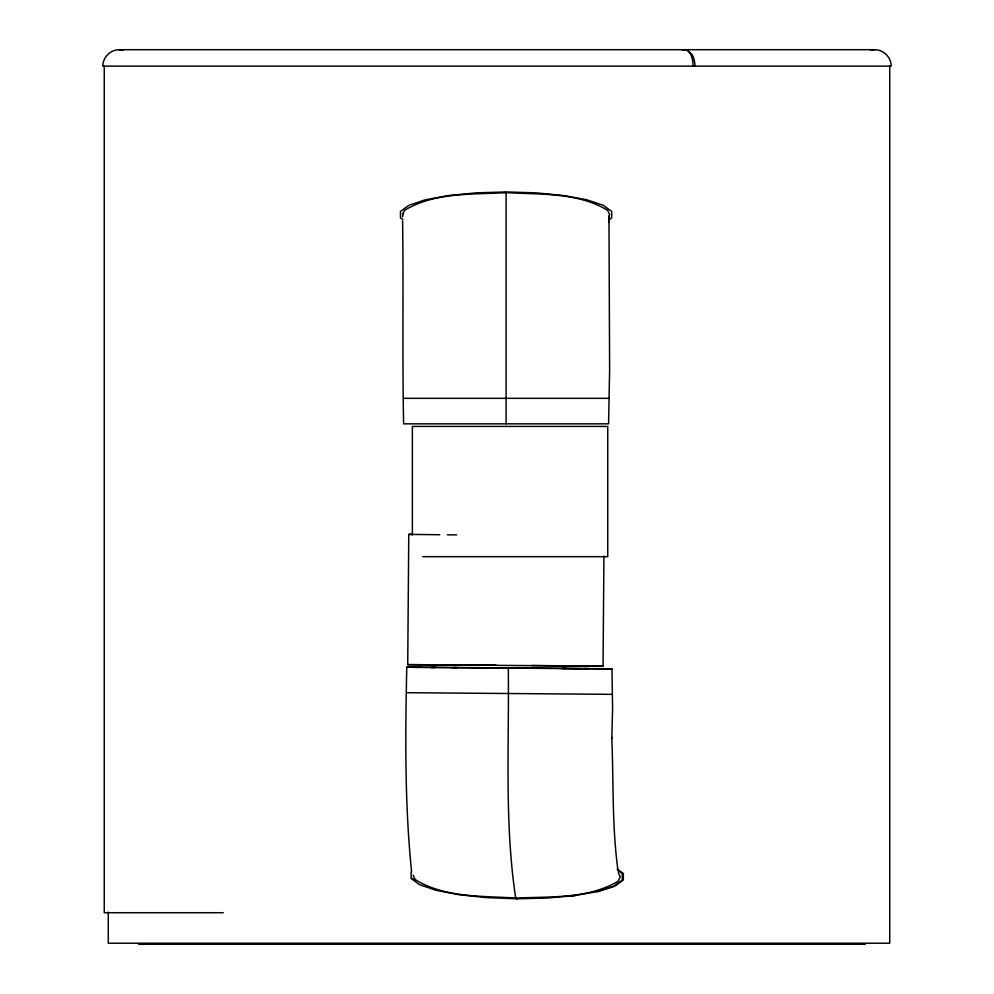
<?xml version="1.0" encoding="UTF-8"?>
<svg xmlns="http://www.w3.org/2000/svg" width="994" height="994" viewBox="0 0 994 994"><rect width="100%" height="100%" fill="white"/><g stroke="black" fill="none" stroke-linecap="round" stroke-linejoin="round"><path stroke-width="1.49" d="M436.167 667.347L406.77 667.222C405.303 735.411 404.657 803.972 411.615 871.924M603.93 556.118L603.047 666.204L407.726 664.626L408.77 534.387L412.386 534.374M411.143 871.974L411.094 878.447L419.605 884.71L435.968 890.289L458.88 894.699L486.476 897.607L516.52 898.775L546.576 898.091L574.221 895.631L598.264 891.456L614.727 886.151L623.325 880.013L623.375 873.552L617.299 869.067M508.282 668.167C509.313 744.357 504.293 821.603 515.551 897.122L516.532 898.091C550.378 896.389 588.125 899.21 618.193 881.181L620.206 876.907L618.256 872.57M618.032 870.756C611.894 826.548 613.658 781.706 611.77 737.213L611.782 738.467L612.59 708.672L611.981 668.838L598.723 668.701M402.607 221.078C403.564 288.67 402.247 356.299 403.614 423.829L608.577 423.829L609.62 370.029L608.974 218.245M608.825 221.948L609.384 215.897M402.57 216.903L403.055 213.25M608.639 216.804L609.633 214.654L607.632 210.355C577.7 192.09 539.941 194.613 506.095 192.625C472.249 194.613 434.477 192.09 404.546 210.368L402.558 214.654M609.26 219.662L611.708 217.897L611.708 211.424L603.147 205.224L586.733 199.794L563.784 195.557L536.151 192.873L506.095 191.954L476.039 192.873L448.406 195.557L425.457 199.794L409.043 205.224L400.483 211.424L400.483 217.897L402.93 219.662M597.195 891.581L613.658 886.275L622.256 880.15L622.306 873.689L617.448 870.098M682.754 50.259L684.17 49.886L682.456 50.259M119.243 49.7C110.458 49.65 102.767 57.329 102.817 66.126L891.183 66.126C891.233 57.329 883.542 49.65 874.757 49.7L119.243 49.7L123.492 50.259M870.508 50.259L874.757 49.7M412.473 667.272L420.884 667.26M406.869 692.694L611.782 694.346M611.981 668.838L597.866 668.8M516.52 898.775L517.588 898.638M566.071 896.327L575.29 895.495M407.726 664.626L496.056 665.185M403.614 398.321L608.577 398.321M422.674 556.677L607.744 556.677L607.744 426.426L412.373 426.426L412.373 534.971M223.29 912.716L104.258 912.716L104.258 66.126M138.725 944.3L865.165 944.3M431.868 667.309L457.389 667.496M561.361 668.564L582.583 668.714M603.072 668.85L452.506 667.695M531.715 665.483L603.047 666.204M454.333 667.471L510.469 667.893M510.407 667.906L566.245 668.366M439.683 534.735L408.77 534.387M447.399 534.809L456.656 534.896M583.925 668.54L603.979 668.738M563.089 668.353L588.311 668.577M430.439 667.496L455.662 667.719M414.771 667.334L434.825 667.521M406.77 667.222L420.027 667.372M516.532 898.091C482.711 895.842 444.927 898.054 415.157 879.541L413.206 875.242M412.162 878.311L414.597 880.1M889.742 66.126L889.742 943.219L108.271 943.219L108.271 912.169M506.095 192.625L506.095 423.829M693.091 66.126A16.426 8.213 90 0 0 684.878 49.7L687.587 50.259L692.035 54.508A16.488 10.039 90 0 1 694.93 66.126"/></g></svg>
